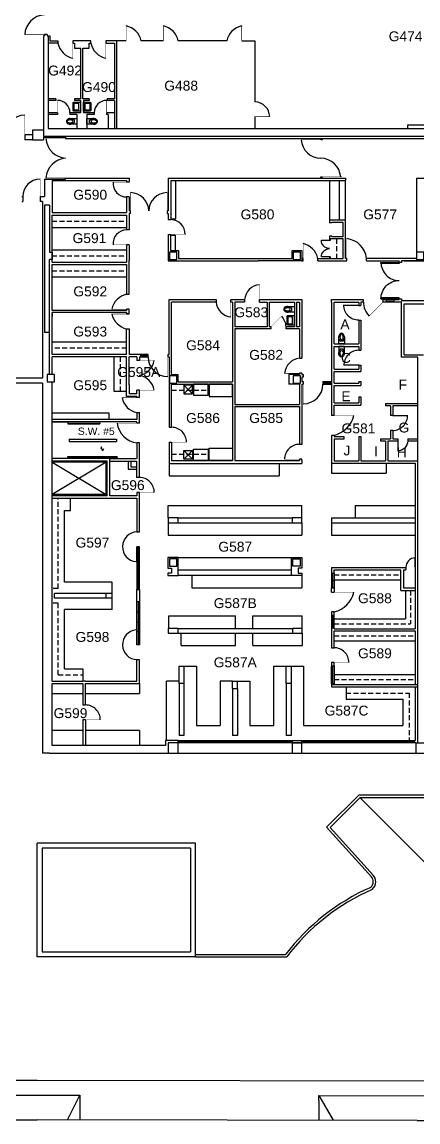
# Model space of a CAD drawing. Header units: inches. Extents: x -3386 to 4701, y -741 to 3764.
# Drawn here: x 214 to 1174, y -741 to 1929 of the extents above; entities that cross this region are included whole.
import ezdxf
from ezdxf.enums import TextEntityAlignment as Align

# ---------------------------------------------------------------- set-up
doc = ezdxf.new("R2010")
doc.units = ezdxf.units.IN
doc.header["$LTSCALE"] = 96
doc.header["$MEASUREMENT"] = 0
doc.linetypes.add('HIDDEN2', pattern=[0.1875, 0.125, -0.0625])
doc.layers.get('0').update_dxf_attribs({"linetype": 'CONTINUOUS'})
for name, color, linetype in [('A-ANNO-ROOM', 4, 'CONTINUOUS'), ('A-COLS', 5, 'CONTINUOUS'), ('A-DOOR', 2, 'CONTINUOUS'), ('A-FLOR-CASE', 3, 'CONTINUOUS'), ('A-FLOR-CASE-UPPR', 3, 'HIDDEN2'), ('A-FLOR-PFIX', 2, 'CONTINUOUS'), ('A-FLOR-STRS', 2, 'CONTINUOUS'), ('A-GLAZ', 2, 'CONTINUOUS'), ('A-GLAZ-SILL', 1, 'CONTINUOUS'), ('A-SHAFT', 1, 'CONTINUOUS'), ('A-SITE', 8, 'CONTINUOUS'), ('A-WALL-FULL', 6, 'CONTINUOUS')]:
    doc.layers.add(name, color=color, linetype=linetype)
doc.styles.add('ARIAL', font='arial.ttf')

# ---------------------------------------------------------------- blocks, each defined once
blk = doc.blocks.new('90D1')
for p, q in [((-0.5, 0), (-0.5, 0.5)), ((0.5, 0), (0.5, 0.5))]:
    blk.add_line(p, q)
for centre, start, end in [((-0.5, 0), 0, 91.70698), ((0.5, 0), 88.29302, 180)]:
    blk.add_arc(centre, 0.5, start, end)
blk = doc.blocks.new('90S1')
blk.add_line((-0.5, 0), (-0.5, 1))
blk.add_arc((-0.5, 0), 1, 0, 91.70698)
blk = doc.blocks.new('W-LAV2')
for p, q in [((17, 11), (1, 11)), ((1, 11), (1, -11)), ((5.5, 7.5), (5.5, -7.5)), ((15.5, 8.5), (6.5, 8.5)), ((16.5, -7.5), (16.5, 7.5)), ((19, -9), (19, 9)), ((1, -11), (17, -11)), ((6.5, -8.5), (15.5, -8.5))]:
    blk.add_line(p, q)
for centre, radius, start, end in [((6.5, 7.5), 1, 90, 180), ((15.5, 7.5), 1, 0, 90), ((17, 9), 2, 0, 90), ((6.5, -7.5), 1, 180, 270), ((15.5, -7.5), 1, 270, 0), ((17, -9), 2, 270, 0)]:
    blk.add_arc(centre, radius, start, end)
blk = doc.blocks.new('P2477016')
for p, q in [((-3.603083, -23.831759), (-3.603083, -23.831759)), ((-2.504894, -21.068753), (-2.504894, -21.068753))]:
    blk.add_line(p, q)
for points in [[(-6.93083, -16.399601, -0.022673), (-7, -14.875), (-7, 0), (-3.020761, 0), (0, 0), (3.020761, 0), (7, 0), (7, -14.875)], [(-6.937926, -16.211212, -0.074934), (-6.387938, -12.562014, -0.085426), (-4.920528, -9.670474, -0.066386), (-3.550098, -8.264603), (-3.550098, -6.711212), (3.449902, -6.711212), (3.449902, -8.264603, -0.066386), (4.820333, -9.670474, -0.085426), (6.287743, -12.562014, -0.111314), (6.709134, -17.991061)], [(3.991504, -23.722377, -0.562484), (3.158962, -23.529526), (2.424162, -21.300368, -0.238976), (2.492058, -20.853364, 0.08035), (3.421006, -18.976205, 0.074934), (3.837731, -16.211212, 0.074934), (3.421006, -13.446218, 0.085426), (2.414145, -11.462194, 0.066386), (1.597345, -10.624271, 0.330534), (-1.69754, -10.624271, 0.066386), (-2.51434, -11.462194, 0.085426), (-3.521201, -13.446218, 0.074934), (-3.937926, -16.211212, 0.074934), (-3.521201, -18.976205, 0.08035), (-2.592253, -20.853364, -0.238976), (-2.524357, -21.300368), (-3.250575, -23.503493, -0.549653), (-4.069149, -23.710095)], [(-4.023967, -23.748064, 0.06085), (-2.498761, -25.015482, 0.143932), (0, -25.75)], [(-2.976493, -22.67201, 0.063273), (-1.687041, -23.754089, 0.143932), (0, -24.25)], [(0, -25.75, 0.143932), (2.498761, -25.015482, 0.107177), (4.949747, -22.564786, 0.077997), (6.431696, -19.212481, 0.065232), (7, -14.875)], [(0, -24.25, 0.143932), (1.687041, -23.754089, 0.059203), (2.902316, -22.750942)]]:
    blk.add_lwpolyline(points, format="xyb")
for centre, radius, start, end in [((5.443363, -16.211212), 12.38129, 180, 197.141641), ((2.746106, -17.043143), 9.558648, 197.141641, 216.672481), ((1.035634, -18.316811), 7.426057, 216.672481, 226.574161)]:
    blk.add_arc(centre, radius, start, end)
blk = doc.blocks.new('DOOR-E')
at = {"const_width": 0.001}
blk.add_lwpolyline([(1, 0), (0.293, 0.707)], dxfattribs=at)
blk.add_arc((1, 0), 1, 135, 180)

msp = doc.modelspace()

# ---------------------------------------------------------------- linework, layer by layer
at = {"layer": 'A-COLS'}
for p, q in [((263.5, 1493.5), (257.5, 1493.5)), ((268.5, 1485), (268.5, 1175.5)), ((280.5, 1485), (268.5, 1485)), ((280.5, 1485), (280.5, 1370.5)), ((280.5, 1074), (280.5, 1352.5)), ((280.5, 1175.5), (268.5, 1175.5))]:
    msp.add_line(p, q, dxfattribs=at)
for points in [[(280.5, 1370.5), (286.5, 1370.5), (286.5, 1352.5), (280.5, 1352.5)], [(571.5, 1352.5), (589.5, 1352.5), (589.5, 1370.5), (571.5, 1370.5), (571.5, 1352.5)], [(871.5, 1352.5), (889.5, 1352.5), (889.5, 1370.5), (871.5, 1370.5), (871.5, 1352.5)], [(274.5, 1056), (292.5, 1056), (292.5, 1074), (274.5, 1074), (274.5, 1056)], [(571.5, 1052.5), (589.5, 1052.5), (589.5, 1070.5), (571.5, 1070.5), (571.5, 1052.5)], [(871.5, 1052.5), (889.5, 1052.5), (889.5, 1070.5), (871.5, 1070.5), (871.5, 1052.5)], [(571.5, 608.5), (589.5, 608.5), (589.5, 626.5), (571.5, 626.5), (571.5, 608.5)], [(888.5, 608.5), (870.5, 608.5), (870.5, 626.5), (888.5, 626.5), (888.5, 608.5)]]:
    msp.add_lwpolyline(points, dxfattribs=at)
msp.add_lwpolyline([(1170.5, 1352.5), (1188.5, 1352.5), (1188.5, 1370.5), (1170.5, 1370.5)], close=True, dxfattribs=at)
at = {"layer": 'A-DOOR', "const_width": 1}
for points in [[(220.5, 1898.5), (268.5, 1898.5)], [(466.5, 1883.5), (466.5, 1919.5)], [(556.5, 1883.5), (556.5, 1919.5)], [(746.5, 1883.5), (746.5, 1919.5)], [(337, 1877.5), (337, 1841.5)], [(417, 1877.5), (417, 1841.5)], [(300, 1709), (300, 1739)], [(419, 1709), (419, 1739)], [(220.5, 1655), (220.5, 1703)], [(778.5, 1699.5), (814.5, 1699.5)], [(271.5, 1646.5), (319.5, 1646.5)], [(890.5, 1643.5), (938.5, 1643.5)], [(271.5, 1550.5), (319.5, 1550.5)], [(941.5, 1553.5), (989.5, 1553.5)], [(257.5, 1505.5), (257.5, 1547.5)], [(434.5, 1540.5), (467.5, 1540.5)], [(476.5, 1515), (476.5, 1470.5)], [(565.5, 1515), (565.5, 1470.5)], [(434.5, 1388.5), (467.5, 1388.5)], [(573.5, 1413.5), (609.5, 1413.5)], [(895.5, 1355.5), (895.5, 1391.5)], [(1001.5, 1355.5), (1001.5, 1403.5)], [(789.4, 1255.5), (789.4, 1291.5)], [(431.5, 1232.5), (467.5, 1232.5)], [(720.4, 1249.5), (720.4, 1213.5)], [(1089.6, 1249.5), (1055.7, 1215.6)], [(431.5, 1220.5), (467.5, 1220.5)], [(431.5, 1220.5), (467.5, 1220.5)], [(498.5, 1107.5), (534.5, 1107.5)], [(567.5, 1116.5), (567.5, 1068.5)], [(850.5, 1076.5), (886.5, 1076.5)], [(895.5, 1050.5), (895.5, 1002.5)], [(456.5, 1017.5), (492.5, 1017.5)], [(498.5, 1035.5), (534.5, 1035.5)], [(970.5, 973.9), (1018.5, 973.9)], [(444.5, 955.5), (492.5, 955.5)], [(576.5, 909.5), (612.5, 909.5)], [(886.5, 868.1), (850.5, 868.1)], [(498.5, 787.5), (534.5, 787.5)], [(490.5, 655.5), (490.5, 619.5)], [(1166, 628.5), (1166, 605.9)], [(970.5, 545.5), (1018.5, 545.5)], [(490.5, 417.5), (490.5, 453.5)], [(970.5, 374.5), (1006.5, 374.5)], [(367.5, 235.5), (403.5, 235.5)]]:
    msp.add_lwpolyline(points, dxfattribs=at)
at = {"layer": 'A-DOOR'}
for points in [[(1084.2, 1345.9, 0.414214), (1128.4, 1301.7, 0.414214)], [(1084.2, 1257.5, -0.414214), (1128.4, 1301.7, -0.414214)]]:
    msp.add_lwpolyline(points, format="xyb", dxfattribs=at)
for points in [[(1128.4, 1345.5), (1128.4, 1343.4), (1084.2, 1343.4), (1084.2, 1345.5)], [(1128.4, 1257.5), (1128.4, 1259.6), (1084.2, 1259.6), (1084.2, 1257.5)]]:
    msp.add_lwpolyline(points, close=True, dxfattribs=at)
for centre, radius, start, end in [((270, 1897), 49.5, 91.7357, 178.2643), ((458, 1875), 45.3, 10.8139, 79.1861), ((548, 1875), 45.3, 10.8139, 79.1861), ((755, 1875), 45.3, 100.8139, 169.1861), ((345.5, 1886), 45.3, 190.8139, 259.1861), ((425.5, 1886), 45.3, 190.8139, 259.1861), ((300, 1709), 30, 0, 90), ((419, 1709), 30, 90, 180), ((776.9, 1697.9), 37.6, 2.395, 87.605), ((220.5, 1655), 48, 90, 180), ((323.4, 1650.4), 52, 184.2496, 265.7504), ((939.5, 1647.6), 49.2, 184.8374, 268.8578), ((323.4, 1546.6), 52, 94.2496, 175.7504), ((937.5, 1549.4), 49.2, 4.8374, 88.8578), ((257.5, 1505.5), 42, 90, 180), ((467.3, 1537.5), 33, 174.709, 270.3119), ((476.5, 1470.5), 44.5, 0, 90), ((565.5, 1470.5), 44.5, 90, 180), ((573.5, 1413.5), 36, 0, 88.4089), ((467.3, 1391.5), 33, 89.6881, 185.291), ((883.7, 1343.7), 49.2, 13.8669, 76.1331), ((995.1, 1349.1), 54.8, 6.7442, 83.2558), ((792.9, 1252), 39.7, 95.0636, 174.9364), ((478.5, 1221.5), 48.3, 103.1726, 166.8274), ((723.9, 1253), 39.7, 185.0636, 264.9364), ((1089.6, 1249.5), 48, 180, 225), ((478.5, 1231.5), 48.3, 193.1726, 256.8274), ((490.9, 1115.1), 44.2, 279.8784, 350.1216), ((567.5, 1116.5), 48, 180, 270), ((892, 1072.1), 41.7, 97.5841, 173.9855), ((490.9, 1027.9), 44.2, 9.8784, 80.1216), ((895.5, 1050.5), 48, 270, 0), ((500.6, 1025.6), 44.9, 190.445, 259.555), ((953.9, 990.5), 66.7, 284.397, 345.603), ((500.2, 963.3), 56.3, 187.9142, 262.0858), ((576.7, 909.7), 35.8, 359.7335, 90.2665), ((886.3, 868.3), 35.8, 89.7335, 180.2665), ((498.8, 787.8), 35.7, 359.5185, 90.4815), ((493.5, 655.4), 36.1, 91.5805, 265.2372), ((1167.5, 605.5), 23, 90, 180), ((956.9, 559.1), 63.1, 282.4796, 347.5204), ((493.5, 417.6), 36.1, 94.7628, 268.4195), ((970.7, 374.7), 35.8, 359.7335, 90.2665), ((368.1, 236.1), 35.4, 359.0838, 90.9162)]:
    msp.add_arc(centre, radius, start, end, dxfattribs=at)
at = {"layer": 'A-FLOR-CASE'}
for p, q in [((586.5, 1451.5), (586.5, 1544.5)), ((959.5, 1544.5), (959.5, 1448.1)), ((983.5, 1448.1), (983.5, 1544.5)), ((998.5, 1448.1), (998.5, 1544.5)), ((574.5, 1451.5), (586.5, 1451.5)), ((286.5, 1430.5), (467.5, 1430.5)), ((573.5, 1411.5), (585.5, 1411.5)), ((585.5, 1411.5), (585.5, 1374.5)), ((959.5, 1402.9), (959.5, 1398.9)), ((961, 1398.9), (959.5, 1398.9)), ((961, 1402.9), (961, 1398.9)), ((286.5, 1376.5), (467.5, 1376.5)), ((959.5, 1359.5), (959.5, 1355.5)), ((961, 1359.5), (959.5, 1359.5)), ((961, 1359.5), (961, 1355.5)), ((286.5, 1310.5), (467.5, 1310.5)), ((467.5, 1152.5), (286.5, 1152.5)), ((437.5, 1032.5), (437.5, 1116.5)), ((627.4, 1026.5), (606.4, 1047.5)), ((606.4, 1026.5), (627.4, 1047.5)), ((467.5, 1032.5), (437.5, 1032.5)), ((425.5, 979.5), (286.5, 979.5)), ((425.5, 964.5), (425.5, 979.5)), ((606.4, 889.1), (627.4, 868.1)), ((627.4, 889.1), (606.4, 868.1)), ((570.5, 857.9), (570.5, 827.9)), ((837.5, 857.9), (837.5, 827.9)), ((964.5, 858.5), (964.5, 834.5)), ((1096.5, 858.5), (1096.5, 834.5)), ((570.5, 827.9), (837.5, 827.9)), ((964.5, 834.5), (1096.5, 834.5)), ((331.5, 743.5), (331.5, 773.5)), ((568.5, 755.5), (892.5, 755.5)), ((568.5, 725.5), (568.5, 755.5)), ((892.5, 725.5), (892.5, 755.5)), ((1021.5, 755.5), (1167.5, 755.5)), ((1021.5, 755.5), (1021.5, 725.5)), ((316.5, 743.5), (331.5, 743.5)), ((316.5, 569.5), (316.5, 743.5)), ((592.5, 725.5), (868.5, 725.5)), ((964.5, 725.5), (1167.5, 725.5)), ((964.5, 725.5), (964.5, 683.5)), ((568.5, 713.5), (568.5, 683.5)), ((592.5, 713.5), (868.5, 713.5)), ((892.5, 713.5), (892.5, 683.5)), ((964.5, 713.5), (1167.5, 713.5)), ((568.5, 683.5), (892.5, 683.5)), ((964.5, 683.5), (1167.5, 683.5)), ((592.5, 629.5), (867.5, 629.5)), ((592.5, 599.5), (867.5, 599.5)), ((432.5, 569.5), (316.5, 569.5)), ((432.5, 542.5), (432.5, 569.5)), ((867.5, 585.5), (592.5, 585.5)), ((625.5, 585.5), (625.5, 555.5)), ((892.5, 585.5), (892.5, 555.5)), ((970.5, 575.5), (1132.5, 575.5)), ((625.5, 555.5), (892.5, 555.5)), ((1143.5, 549.5), (1143.5, 480.6)), ((432.5, 503.5), (432.5, 530.5)), ((316.5, 359.5), (316.5, 503.5)), ((432.5, 503.5), (316.5, 503.5)), ((569.5, 487.5), (731.5, 487.5)), ((569.5, 457.5), (569.5, 487.5)), ((731.5, 457.5), (731.5, 487.5)), ((773.5, 457.5), (773.5, 487.5)), ((773.5, 487.5), (893.5, 487.5)), ((893.5, 457.5), (893.5, 487.5)), ((970.5, 480.6), (1143.5, 480.6)), ((593.5, 457.5), (869.5, 457.5)), ((593.5, 445.5), (869.5, 445.5)), ((599.5, 415.5), (599.5, 445.5)), ((731.5, 415.5), (731.5, 445.5)), ((773.5, 415.5), (773.5, 445.5)), ((893.5, 445.5), (893.5, 415.5)), ((970.5, 427.4), (1167.5, 427.4)), ((599.5, 415.5), (731.5, 415.5)), ((773.5, 415.5), (893.5, 415.5)), ((316.5, 359.5), (361.5, 359.5)), ((361.5, 359.5), (361.5, 329.5)), ((606.5, 365.5), (636.5, 365.5)), ((636.5, 365.5), (636.5, 221.5)), ((824.5, 221.5), (824.5, 365.5)), ((824.5, 365.5), (854.5, 365.5)), ((866.5, 365.5), (896.5, 365.5)), ((896.5, 365.5), (896.5, 221.5)), ((498.5, 323.5), (498.5, 299.5)), ((564.5, 185.3), (564.5, 329.5)), ((594.5, 329.5), (564.5, 329.5)), ((594.5, 323.5), (594.5, 197.5)), ((606.5, 323.5), (606.5, 197.5)), ((694.5, 329.5), (694.5, 221.5)), ((724.5, 329.5), (694.5, 329.5)), ((736.5, 329.5), (766.5, 329.5)), ((766.5, 329.5), (766.5, 221.5)), ((854.5, 323.5), (854.5, 197.5)), ((866.5, 323.5), (866.5, 197.5)), ((970.5, 345.5), (1167.5, 345.5)), ((286.5, 299.5), (361.5, 299.5)), ((367.5, 299.5), (498.5, 299.5)), ((724.5, 311.5), (724.5, 197.5)), ((736.5, 311.5), (736.5, 197.5)), ((999.5, 315.5), (999.5, 285.5)), ((999.5, 285.5), (1137.5, 285.5)), ((1137.5, 285.5), (1137.5, 221.5)), ((636.5, 221.5), (694.5, 221.5)), ((766.5, 221.5), (824.5, 221.5)), ((896.5, 221.5), (1137.5, 221.5)), ((361.5, 209.5), (286.5, 209.5)), ((498.5, 209.5), (367.5, 209.5)), ((498.5, 209.5), (498.5, 173.3)), ((606.5, 197.5), (594.5, 197.5)), ((736.5, 197.5), (724.5, 197.5)), ((866.5, 197.5), (854.5, 197.5))]:
    msp.add_line(p, q, dxfattribs=at)
for points in [[(606.4, 1047.5), (606.4, 1026.5), (627.4, 1026.5), (627.4, 1047.5)], [(629.4, 1050.5), (629.4, 1023.5), (665.4, 1023.5), (665.4, 1050.5)], [(667.4, 1050.5), (667.4, 1020.5), (724.4, 1020.5), (724.4, 1050.5)], [(606.4, 868.1), (606.4, 889.1), (627.4, 889.1), (627.4, 868.1)], [(629.4, 865.1), (629.4, 892.1), (665.4, 892.1), (665.4, 865.1)], [(667.4, 865.1), (667.4, 895.1), (724.4, 895.1), (724.4, 865.1)]]:
    msp.add_lwpolyline(points, close=True, dxfattribs=at)
at = {"layer": 'A-FLOR-CASE-UPPR'}
for p, q in [((286.5, 1445.5), (467.5, 1445.5)), ((976.5, 1402.9), (976.5, 1355.5)), ((286.5, 1361.5), (467.5, 1361.5)), ((286.5, 1325.5), (467.5, 1325.5)), ((467.5, 1137.5), (286.5, 1137.5)), ((452.5, 1032.5), (452.5, 1116.5)), ((576.5, 1035.5), (665.4, 1035.5)), ((576.5, 880.1), (665.4, 880.1)), ((301.5, 554.5), (301.5, 773.5)), ((970.5, 587.5), (1132.5, 587.5)), ((301.5, 554.5), (286.5, 554.5)), ((1155.5, 549.5), (1155.5, 468.6)), ((301.5, 518.5), (286.5, 518.5)), ((301.5, 344.5), (301.5, 518.5)), ((970.5, 468.6), (1155.5, 468.6)), ((970.5, 439.4), (1167.5, 439.4)), ((301.5, 344.5), (361.5, 344.5)), ((970.5, 333.5), (1167.5, 333.5)), ((999.5, 300.5), (1152.5, 300.5)), ((1152.5, 300.5), (1152.5, 185.3))]:
    msp.add_line(p, q, dxfattribs=at)
at = {"layer": 'A-FLOR-STRS'}
msp.add_lwpolyline([(411.5, 893.5), (409.1, 888.7), (406.7, 898.3), (404.3, 893.5)], dxfattribs=at)
at = {"layer": 'A-GLAZ'}
for p, q in [((946.5, 1053.5), (964.5, 1053.5)), ((495.5, 551.5), (495.5, 655.5)), ((492.5, 623.5), (498.5, 623.5)), ((492.5, 599.5), (498.5, 599.5)), ((967.5, 555.5), (967.5, 591.5)), ((492.5, 575.5), (498.5, 575.5)), ((964.5, 573.5), (970.5, 573.5)), ((495.5, 521.5), (495.5, 417.5)), ((492.5, 497.5), (498.5, 497.5)), ((967.5, 458.5), (967.5, 489.5)), ((492.5, 473.5), (498.5, 473.5)), ((492.5, 449.5), (498.5, 449.5)), ((967.5, 323.5), (967.5, 366.5)), ((592.5, 182.3), (868.5, 182.3)), ((661.5, 179.3), (661.5, 185.3)), ((730.5, 179.3), (730.5, 185.3)), ((799.5, 179.3), (799.5, 185.3)), ((892.5, 182.3), (1164.5, 182.3)), ((958.5, 179.3), (958.5, 185.3)), ((1024.5, 179.3), (1024.5, 185.3)), ((1090.5, 179.3), (1090.5, 185.3))]:
    msp.add_line(p, q, dxfattribs=at)
at = {"layer": 'A-GLAZ-SILL'}
for p, q in [((213.5, 1505.5), (215.5, 1505.5)), ((215.5, 1505.5), (215.5, 1493.5)), ((213.5, 1493.5), (215.5, 1493.5)), ((946.5, 1056.5), (964.5, 1056.5)), ((946.5, 1050.5), (964.5, 1050.5)), ((492.5, 655.5), (492.5, 551.5)), ((498.5, 551.5), (498.5, 655.5)), ((964.5, 591.5), (964.5, 555.5)), ((970.5, 591.5), (970.5, 555.5)), ((292.5, 530.5), (292.5, 542.5)), ((417.5, 542.5), (292.5, 542.5)), ((417.5, 530.5), (292.5, 530.5)), ((492.5, 417.5), (492.5, 521.5)), ((498.5, 521.5), (498.5, 417.5)), ((964.5, 489.5), (964.5, 458.5)), ((970.5, 458.5), (970.5, 489.5)), ((964.5, 323.5), (964.5, 366.5)), ((970.5, 366.5), (970.5, 321.5)), ((592.5, 185.3), (868.5, 185.3)), ((868.5, 179.3), (592.5, 179.3)), ((892.5, 185.3), (1167.5, 185.3)), ((1168.5, 179.3), (892.5, 179.3))]:
    msp.add_line(p, q, dxfattribs=at)
at = {"layer": 'A-SHAFT'}
for p, q in [((417.5, 860.5), (286.5, 782.5)), ((286.5, 860.5), (417.5, 782.5))]:
    msp.add_line(p, q, dxfattribs=at)
at = {"layer": 'A-SITE'}
for p, q in [((1030.4, 52.5), (952.4, -25.3)), ((1032.9, 46.5), (960.7, -25.5)), ((1440, 52.6), (1030.4, 52.5)), ((1248.8, -169.4), (1032.8, 46.7)), ((1493.7, 46.6), (1032.9, 46.5)), ((952.4, -25.3), (1060.9, -145.4)), ((960.7, -25.5), (1065.4, -141.4)), ((634.5, -63.8), (250.5, -63.9)), ((250.6, -339.9), (250.5, -63.9)), ((622.5, -75.8), (262.5, -75.9)), ((262.5, -75.9), (262.6, -327.9)), ((622.5, -75.8), (622.6, -327.8)), ((634.6, -339.8), (634.5, -63.8)), ((634.6, -339.8), (250.6, -339.9)), ((262.6, -327.9), (622.6, -327.8)), ((634.6, -333.8), (852.6, -334.1)), ((634.6, -339.8), (855.6, -340.1)), ((-817.5, -634.8), (250.4, -639.2)), ((250.4, -639.2), (3628.2, -644.6)), ((24.2, -675), (354.2, -675.7)), ((324.2, -735.3), (354.2, -675.7)), ((354.2, -675.7), (354.2, -735.3)), ((933.5, -688.3), (933.4, -736.3)), ((933.5, -676.3), (1383.5, -677)), ((933.5, -676.3), (968.2, -736.4)), ((933.5, -688.3), (933.5, -676.3)), ((-3386.3, -735.2), (250.2, -735.2)), ((1171.7, -736.7), (250.2, -735.2)), ((1171.7, -736.7), (3628.2, -740.6))]:
    msp.add_line(p, q, dxfattribs=at)
for centre, radius, start, end in [((1047.6, -157.4), 18, 310.6914, 0.0009), ((1047.6, -157.4), 18, 0.0009, 42.0911), ((1047.6, -157.4), 24, 308.4294, 0.0009), ((1047.6, -157.4), 24, 0.0009, 42.0911), ((1275.6, -658), 532.8, 113.9485, 142.5517), ((1275.6, -658), 526.8, 113.8597, 142.8776)]:
    msp.add_arc(centre, radius, start, end, dxfattribs=at)
at = {"layer": 'A-WALL-FULL'}
for p, q in [((274.5, 1898.5), (268.5, 1898.5)), ((268.5, 1898.5), (268.5, 1895.5)), ((274.5, 1898.5), (274.5, 1895.5)), ((268.5, 1895.5), (265.5, 1895.5)), ((265.5, 1895.5), (265.5, 1651.5)), ((274.5, 1895.5), (277.5, 1895.5)), ((277.5, 1895.5), (277.5, 1671.1)), ((277.5, 1895.5), (281.5, 1895.5)), ((301, 1877.5), (277.5, 1877.5)), ((281.5, 1895.5), (281.5, 1883.5)), ((281.5, 1883.5), (301, 1883.5)), ((301, 1883.5), (301, 1877.5)), ((337, 1883.5), (337, 1877.5)), ((381, 1883.5), (337, 1883.5)), ((337, 1877.5), (341, 1877.5)), ((341, 1877.5), (341, 1865.5)), ((377, 1865.5), (377, 1877.5)), ((377, 1877.5), (381, 1877.5)), ((381, 1877.5), (381, 1883.5)), ((417, 1883.5), (417, 1877.5)), ((466.5, 1883.5), (417, 1883.5)), ((417, 1877.5), (437.9, 1877.5)), ((437.9, 1877.5), (437.9, 1742.5)), ((443.1, 1883.5), (443.1, 1671.1)), ((556.5, 1883.5), (502.5, 1883.5)), ((710.5, 1883.5), (592.5, 1883.5)), ((746.5, 1883.5), (778.5, 1883.5)), ((778.5, 1883.5), (778.5, 1735.5)), ((341, 1865.5), (356.4, 1865.5)), ((356.4, 1742.5), (356.4, 1865.5)), ((361.6, 1742.5), (361.6, 1865.5)), ((361.6, 1865.5), (377, 1865.5)), ((295.5, 1742.5), (277.5, 1742.5)), ((295.5, 1738.5), (277.5, 1738.5)), ((295.5, 1742.5), (295.5, 1738.5)), ((356.4, 1742.5), (341, 1742.5)), ((341, 1742.5), (341, 1738.5)), ((355.4, 1738.5), (341, 1738.5)), ((355.4, 1738.5), (355.4, 1709)), ((377, 1742.5), (361.6, 1742.5)), ((377, 1738.5), (362.6, 1738.5)), ((362.6, 1738.5), (362.6, 1709)), ((377, 1742.5), (377, 1738.5)), ((437.9, 1742.5), (419.9, 1742.5)), ((419.9, 1742.5), (419.9, 1738.5)), ((437.9, 1738.5), (419.9, 1738.5)), ((437.9, 1738.5), (437.9, 1671.1)), ((300, 1709), (277.5, 1709)), ((300, 1709), (300, 1705)), ((330, 1709), (330, 1705)), ((355.4, 1709), (330, 1709)), ((389, 1709), (362.6, 1709)), ((389, 1709), (389, 1705)), ((437.9, 1709), (419, 1709)), ((419, 1709), (419, 1705)), ((300, 1705), (277.5, 1705)), ((347, 1705), (330, 1705)), ((347, 1705), (347, 1671.1)), ((371, 1705), (371, 1671.1)), ((389, 1705), (371, 1705)), ((423, 1705), (419, 1705)), ((423, 1705), (423, 1671.1)), ((778.5, 1699.5), (778.5, 1671.1)), ((265.5, 1667), (239.5, 1667)), ((239.5, 1667), (239.5, 1643)), ((277.5, 1671.1), (1406.2, 1671.1)), ((1411.5, 1678.5), (1148.5, 1678.5)), ((1148.5, 1678.5), (1148.5, 1671.1)), ((220.5, 1655), (220.5, 1643)), ((239.5, 1655), (220.5, 1655)), ((239.5, 1643), (220.5, 1643)), ((239.5, 1643), (265.5, 1643)), ((1406.2, 1651.5), (265.5, 1651.5)), ((265.5, 1649.5), (319.5, 1649.5)), ((265.5, 1649.5), (265.5, 1643)), ((319.5, 1649.5), (319.5, 1646.5)), ((319.5, 1646.5), (1411.5, 1646.5)), ((938.5, 1643.5), (938.5, 1646.5)), ((941.5, 1643.5), (938.5, 1643.5)), ((941.5, 1646.5), (941.5, 1643.5)), ((319.5, 1547.5), (319.5, 1550.5)), ((319.5, 1550.5), (473.5, 1550.5)), ((473.5, 1550.5), (473.5, 1540.5)), ((568.5, 1550.5), (568.5, 1470.5)), ((568.5, 1550.5), (574.5, 1550.5)), ((574.5, 1550.5), (998.5, 1550.5)), ((938.5, 1550.5), (938.5, 1553.5)), ((938.5, 1553.5), (941.5, 1553.5)), ((941.5, 1553.5), (941.5, 1550.5)), ((998.5, 1550.5), (998.5, 1544.5)), ((1170.5, 1550.5), (1170.5, 1370.5)), ((1170.5, 1550.5), (1288, 1550.5)), ((268.5, 1547.5), (319.5, 1547.5)), ((268.5, 1547.5), (268.5, 1505.5)), ((286.5, 1544.5), (286.5, 1466.5)), ((467.5, 1544.5), (467.5, 1540.5)), ((473.5, 1540.5), (467.5, 1540.5)), ((574.5, 1544.5), (574.5, 1449.5)), ((574.5, 1544.5), (998.5, 1544.5)), ((257.5, 1505.5), (268.5, 1505.5)), ((257.5, 1505.5), (257.5, 1493.5)), ((473.5, 1504.5), (467.5, 1504.5)), ((467.5, 1504.5), (467.5, 1466.5)), ((473.5, 1504.5), (473.5, 1470.5)), ((263.5, 1493.5), (263.5, 1370.5)), ((476.5, 1470.5), (473.5, 1470.5)), ((476.5, 1464.5), (476.5, 1470.5)), ((565.5, 1470.5), (565.5, 1464.5)), ((565.5, 1470.5), (568.5, 1470.5)), ((286.5, 1466.5), (467.5, 1466.5)), ((286.5, 1460.5), (467.5, 1460.5)), ((286.5, 1346.5), (286.5, 1460.5)), ((467.5, 1460.5), (467.5, 1424.5)), ((476.5, 1464.5), (473.5, 1464.5)), ((473.5, 1464.5), (473.5, 1424.5)), ((565.5, 1464.5), (568.5, 1464.5)), ((568.5, 1464.5), (568.5, 1449.5)), ((568.5, 1449.5), (574.5, 1449.5)), ((998.5, 1448.1), (959.5, 1448.1)), ((959.5, 1448.1), (959.5, 1441.4)), ((992.5, 1442.9), (964.8, 1442.9)), ((964.8, 1442.9), (964.8, 1441.4)), ((992.5, 1408.1), (992.5, 1442.9)), ((998.5, 1355.5), (998.5, 1448.1)), ((473.5, 1424.5), (467.5, 1424.5)), ((964.8, 1441.4), (959.5, 1441.4)), ((473.5, 1388.5), (467.5, 1388.5)), ((467.5, 1388.5), (467.5, 1346.5)), ((473.5, 1388.5), (473.5, 1350.5)), ((568.5, 1413.5), (573.5, 1413.5)), ((568.5, 1413.5), (568.5, 1349.5)), ((573.5, 1413.5), (573.5, 1374.5)), ((959.5, 1409.6), (959.5, 1402.9)), ((964.8, 1409.6), (959.5, 1409.6)), ((992.5, 1402.9), (959.5, 1402.9)), ((964.8, 1409.6), (964.8, 1408.1)), ((992.5, 1408.1), (964.8, 1408.1)), ((992.5, 1355.5), (992.5, 1402.9)), ((263.5, 1370.5), (263.5, 1064.5)), ((573.5, 1374.5), (593.5, 1374.5)), ((593.5, 1374.5), (593.5, 1355.5)), ((868.5, 1355.5), (868.5, 1374.5)), ((868.5, 1374.5), (892.5, 1374.5)), ((892.5, 1374.5), (892.5, 1349.5)), ((286.5, 1346.5), (467.5, 1346.5)), ((286.5, 1340.5), (467.5, 1340.5)), ((286.5, 1229.1), (286.5, 1340.5)), ((467.5, 1340.5), (467.5, 1268.5)), ((473.5, 1268.5), (473.5, 1350.5)), ((568.5, 1349.5), (593.5, 1349.5)), ((593.5, 1355.5), (786.5, 1355.5)), ((593.5, 1349.5), (786.5, 1349.5)), ((786.5, 1355.5), (868.5, 1355.5)), ((892.5, 1349.5), (786.5, 1349.5)), ((895.5, 1355.5), (892.5, 1355.5)), ((892.5, 1349.5), (895.5, 1349.5)), ((895.5, 1349.5), (895.5, 1355.5)), ((931.5, 1349.5), (931.5, 1355.5)), ((931.5, 1355.5), (992.5, 1355.5)), ((931.5, 1349.5), (998.5, 1349.5)), ((1001.5, 1355.5), (998.5, 1355.5)), ((998.5, 1349.5), (1001.5, 1349.5)), ((1001.5, 1349.5), (1001.5, 1355.5)), ((1049.5, 1349.5), (1049.5, 1355.5)), ((1170.5, 1355.5), (1049.5, 1355.5)), ((1049.5, 1349.5), (1128.4, 1349.5)), ((1128.4, 1345.5), (1128.4, 1349.5)), ((1134.4, 1345.5), (1128.4, 1345.5)), ((1489.5, 1349.5), (1134.4, 1349.5)), ((1134.4, 1349.5), (1134.4, 1345.5)), ((1140.4, 1349.5), (1258.5, 1349.5)), ((467.5, 1268.5), (473.5, 1268.5)), ((467.5, 1268.5), (473.5, 1268.5)), ((570.5, 1122.5), (570.5, 1255.5)), ((570.5, 1255.5), (684.4, 1255.5)), ((684.4, 1255.5), (684.4, 1249.5)), ((720.4, 1249.5), (720.4, 1255.5)), ((720.4, 1255.5), (723.4, 1255.5)), ((723.4, 1255.5), (753.4, 1255.5)), ((753.4, 1255.5), (753.4, 1249.5)), ((789.4, 1249.5), (789.4, 1255.5)), ((789.4, 1255.5), (792.4, 1255.5)), ((792.4, 1255.5), (892.5, 1255.5)), ((892.5, 1255.5), (892.5, 1113.5)), ((964.5, 1249.5), (964.5, 1255.5)), ((964.5, 1255.5), (1041.6, 1255.5)), ((1041.6, 1249.5), (1041.6, 1255.5)), ((1089.6, 1249.5), (1089.6, 1255.5)), ((1089.6, 1255.5), (1128.4, 1255.5)), ((1128.4, 1255.5), (1128.4, 1257.5)), ((1128.4, 1257.5), (1134.4, 1257.5)), ((1134.4, 1257.5), (1134.4, 1253.5)), ((467.5, 1229.1), (286.5, 1229.1)), ((473.5, 1232.5), (467.5, 1232.5)), ((467.5, 1232.5), (467.5, 1229.1)), ((473.5, 1220.5), (473.5, 1232.5)), ((576.5, 1122.5), (576.5, 1249.5)), ((684.4, 1249.5), (576.5, 1249.5)), ((724.4, 1249.5), (720.4, 1249.5)), ((724.4, 1249.5), (724.4, 1055.8)), ((753.4, 1249.5), (729.6, 1249.5)), ((729.6, 1249.5), (729.6, 1189.5)), ((789.4, 1249.5), (808.1, 1249.5)), ((808.1, 1249.5), (808.1, 1189.5)), ((813.3, 1249.5), (874.2, 1249.5)), ((813.3, 1249.5), (813.3, 1189.5)), ((874.2, 1249.5), (874.2, 1189.5)), ((879.2, 1249.5), (879.2, 1189.5)), ((879.2, 1249.5), (886.5, 1249.5)), ((886.5, 1249.5), (886.5, 1189.5)), ((964.5, 1249.5), (964.5, 1050.5)), ((970.5, 1249.5), (1030.4, 1249.5)), ((970.5, 1147.9), (970.5, 1249.5)), ((1030.4, 1249.5), (1030.4, 1241.5)), ((1030.4, 1241.5), (1035.7, 1241.5)), ((1035.7, 1249.5), (1035.7, 1241.5)), ((1041.6, 1249.5), (1035.7, 1249.5)), ((1134.4, 1249.5), (1089.6, 1249.5)), ((1134.4, 1253.5), (1438, 1253.5)), ((1134.4, 1115.5), (1134.4, 1249.5)), ((1140.4, 1245.5), (1438, 1245.5)), ((1140.4, 1121.5), (1140.4, 1245.5)), ((467.5, 1223.9), (286.5, 1223.9)), ((286.5, 1122.5), (286.5, 1223.9)), ((286.5, 1220.5), (286.5, 1223.5)), ((286.5, 1220.5), (286.5, 1214.5)), ((467.5, 1223.9), (467.5, 1220.5)), ((467.5, 1220.5), (473.5, 1220.5)), ((473.5, 1220.5), (467.5, 1220.5)), ((1030.4, 1205.5), (1035.7, 1205.5)), ((1030.4, 1205.5), (1030.4, 1147.9)), ((1035.7, 1205.5), (1035.7, 1132.4)), ((467.5, 1184.5), (473.5, 1184.5)), ((467.5, 1184.5), (473.5, 1184.5)), ((467.5, 1122.5), (467.5, 1184.5)), ((473.5, 1184.5), (473.5, 1122.5)), ((808.1, 1189.5), (729.6, 1189.5)), ((729.6, 1184.3), (729.6, 1000.8)), ((817.3, 1184.3), (729.6, 1184.3)), ((817.3, 1189.5), (813.3, 1189.5)), ((817.3, 1189.5), (817.3, 1184.3)), ((874.2, 1189.5), (853.3, 1189.5)), ((853.3, 1189.5), (853.3, 1184.3)), ((886.5, 1184.3), (853.3, 1184.3)), ((886.5, 1189.5), (879.2, 1189.5)), ((886.5, 1184.3), (886.5, 1113.5)), ((467.5, 1122.5), (286.5, 1122.5)), ((501.5, 1122.5), (473.5, 1122.5)), ((501.5, 1122.5), (498.5, 1122.5)), ((501.5, 1116.5), (501.5, 1122.5)), ((519.5, 1122.5), (501.5, 1122.5)), ((519.5, 1116.5), (519.5, 1122.5)), ((567.5, 1122.5), (567.5, 1116.5)), ((567.5, 1122.5), (570.5, 1122.5)), ((576.5, 1072.5), (576.5, 1122.5)), ((970.5, 1147.9), (1030.4, 1147.9)), ((970.5, 1086.9), (970.5, 1141.9)), ((970.5, 1141.9), (1030.4, 1141.9)), ((1030.4, 1141.9), (1030.4, 1132.4)), ((1030.4, 1132.4), (1035.7, 1132.4)), ((1140.4, 1121.5), (1187.5, 1121.5)), ((467.5, 1116.5), (286.5, 1116.5)), ((286.5, 1074), (286.5, 1116.5)), ((467.5, 1020.5), (467.5, 1116.5)), ((473.5, 1064.5), (473.5, 1116.5)), ((492.5, 1116.5), (473.5, 1116.5)), ((492.5, 1116.5), (492.5, 1107.5)), ((498.5, 1107.5), (492.5, 1107.5)), ((498.5, 1107.5), (492.5, 1107.5)), ((498.5, 1116.5), (501.5, 1116.5)), ((498.5, 1116.5), (498.5, 1107.5)), ((501.5, 1119.5), (519.5, 1119.5)), ((501.5, 1116.5), (519.5, 1116.5)), ((567.5, 1116.5), (570.5, 1116.5)), ((570.5, 1116.5), (570.5, 1049.5)), ((886.5, 1113.5), (892.5, 1113.5)), ((1030.4, 1096.4), (1030.4, 1086.9)), ((1030.4, 1096.4), (1035.7, 1096.4)), ((1035.7, 1096.4), (1035.7, 1080.9)), ((1173.5, 1115.5), (1134.4, 1115.5)), ((1173.5, 179.3), (1173.5, 1115.5)), ((592.5, 1072.5), (576.5, 1072.5)), ((592.5, 1055.8), (592.5, 1072.5)), ((886.5, 1073.5), (860.5, 1073.5)), ((860.5, 1073.5), (860.5, 1050.5)), ((892.5, 1076.5), (886.5, 1076.5)), ((886.5, 1076.5), (886.5, 1073.5)), ((892.5, 1076.5), (892.5, 1073.5)), ((892.5, 1073.5), (895.5, 1073.5)), ((895.5, 1073.5), (895.5, 1067.5)), ((970.5, 1086.9), (1030.4, 1086.9)), ((970.5, 1080.9), (1035.7, 1080.9)), ((970.5, 1052.9), (970.5, 1080.9)), ((263.5, 1064.5), (30.5, 1064.5)), ((263.5, 1052.5), (30.5, 1052.5)), ((263.5, 1052.5), (263.5, 860.5)), ((263.5, 1052.5), (263.5, 1052.5)), ((286.5, 958.5), (286.5, 1056)), ((473.5, 1048.5), (473.5, 1064.5)), ((473.5, 1048.5), (473.5, 1026.5)), ((570.5, 1049.5), (570.5, 945.5)), ((576.5, 1050.5), (724.4, 1050.5)), ((576.5, 945.5), (576.5, 1050.5)), ((592.5, 1055.8), (724.4, 1055.8)), ((724.4, 1050.5), (724.4, 865.1)), ((886.5, 1050.5), (860.5, 1050.5)), ((886.5, 1050.5), (886.5, 1000.8)), ((895.5, 1067.5), (892.5, 1067.5)), ((892.5, 1067.5), (892.5, 1056.5)), ((892.5, 1056.5), (895.5, 1056.5)), ((892.5, 1050.5), (895.5, 1050.5)), ((892.5, 1050.5), (892.5, 904.1)), ((895.5, 1056.5), (895.5, 1050.5)), ((943.5, 1056.5), (943.5, 1050.5)), ((943.5, 1056.5), (946.5, 1056.5)), ((943.5, 1050.5), (946.5, 1050.5)), ((946.5, 1056.5), (946.5, 1050.5)), ((964.5, 1050.5), (964.5, 973.9)), ((970.5, 1052.9), (1030.4, 1052.9)), ((970.5, 1004.9), (970.5, 1046.9)), ((970.5, 1046.9), (1035.7, 1046.9)), ((1030.4, 1056.9), (1030.4, 1052.9)), ((1030.4, 1056.9), (1035.7, 1056.9)), ((1035.7, 1056.9), (1035.7, 1046.9)), ((492.5, 1020.5), (467.5, 1020.5)), ((492.5, 1026.5), (473.5, 1026.5)), ((498.5, 1035.5), (492.5, 1035.5)), ((492.5, 1026.5), (492.5, 1035.5)), ((492.5, 1017.5), (492.5, 1020.5)), ((498.5, 1017.5), (492.5, 1017.5)), ((498.5, 1017.5), (498.5, 1035.5)), ((1030.4, 1019.5), (1030.4, 1004.9)), ((1030.4, 1019.5), (1035.7, 1019.5)), ((1035.7, 1019.5), (1035.7, 998.9)), ((729.6, 1000.8), (886.5, 1000.8)), ((729.6, 995.6), (886.5, 995.6)), ((729.6, 995.6), (729.6, 865.1)), ((886.5, 995.6), (886.5, 904.1)), ((970.5, 1004.9), (1030.4, 1004.9)), ((970.5, 973.9), (970.5, 998.9)), ((970.5, 998.9), (1035.7, 998.9)), ((1095.5, 1003.5), (1173.5, 1003.5)), ((1095.5, 1003.5), (1095.5, 997.5)), ((1107.5, 997.5), (1095.5, 997.5)), ((1107.5, 997.5), (1107.5, 973.9)), ((1112.8, 997.5), (1112.8, 973.9)), ((1173.5, 997.5), (1112.8, 997.5)), ((492.5, 964.5), (286.5, 964.5)), ((492.5, 981.5), (492.5, 964.5)), ((492.5, 981.5), (498.5, 981.5)), ((498.5, 955.5), (498.5, 981.5)), ((970.5, 973.9), (964.5, 973.9)), ((1112.8, 973.9), (1107.5, 973.9)), ((492.5, 958.5), (286.5, 958.5)), ((286.5, 958.5), (324.5, 958.5)), ((286.5, 869.5), (286.5, 958.5)), ((324.5, 958.5), (324.5, 955.5)), ((324.5, 955.5), (402.5, 955.5)), ((324.5, 955.5), (324.5, 953.5)), ((324.5, 953.5), (402.5, 953.5)), ((402.5, 955.5), (402.5, 958.5)), ((402.5, 955.5), (402.5, 953.5)), ((492.5, 955.5), (492.5, 958.5)), ((498.5, 955.5), (492.5, 955.5)), ((570.5, 945.5), (576.5, 945.5)), ((1107.5, 937.9), (1107.5, 917.6)), ((1112.8, 937.9), (1107.5, 937.9)), ((1112.8, 937.9), (1112.8, 917.6)), ((328.5, 917), (442.5, 917)), ((328.5, 917), (328.5, 911)), ((328.5, 911), (442.5, 911)), ((442.5, 917), (442.5, 911)), ((570.5, 909.5), (576.5, 909.5)), ((570.5, 909.5), (570.5, 865.1)), ((576.5, 909.5), (576.5, 865.1)), ((970.5, 925.9), (964.5, 925.9)), ((964.5, 925.9), (964.5, 922.9)), ((964.5, 922.9), (964.5, 858.5)), ((970.5, 925.9), (970.5, 922.9)), ((970.5, 922.9), (994.5, 922.9)), ((970.5, 916.9), (970.5, 864.5)), ((994.5, 916.9), (970.5, 916.9)), ((994.5, 922.9), (994.5, 916.9)), ((1030.4, 922.9), (1035.7, 922.9)), ((1030.4, 922.9), (1030.4, 864.5)), ((1035.7, 922.9), (1035.7, 864.5)), ((1083.5, 917.6), (1107.5, 917.6)), ((1083.5, 917.6), (1083.5, 912.4)), ((1083.5, 912.4), (1095.5, 912.4)), ((1095.5, 912.4), (1095.5, 864.5)), ((1100.8, 912.4), (1100.8, 864.5)), ((1100.8, 912.4), (1125.1, 912.4)), ((1112.8, 917.6), (1125.1, 917.6)), ((1125.1, 917.6), (1125.1, 912.4)), ((1149.1, 917.6), (1149.1, 912.4)), ((1149.1, 917.6), (1173.5, 917.6)), ((1149.1, 912.4), (1173.5, 912.4)), ((498.5, 907.5), (492.5, 907.5)), ((492.5, 907.5), (492.5, 869.5)), ((498.5, 823.5), (498.5, 907.5)), ((892.5, 904.1), (886.5, 904.1)), ((263.5, 860.5), (263.5, 154.3)), ((426.5, 869.5), (286.5, 869.5)), ((286.5, 773.5), (286.5, 869.5)), ((420.5, 863.5), (286.5, 863.5)), ((417.5, 860.5), (286.5, 860.5)), ((324.5, 874.5), (444.5, 874.5)), ((324.5, 872.5), (324.5, 874.5)), ((324.5, 869.5), (324.5, 872.5)), ((324.5, 872.5), (444.5, 872.5)), ((417.5, 782.5), (417.5, 860.5)), ((420.5, 779.5), (420.5, 863.5)), ((426.5, 869.5), (491.5, 869.5)), ((426.5, 863.5), (426.5, 869.5)), ((426.5, 779.5), (426.5, 863.5)), ((426.5, 863.5), (491.5, 863.5)), ((444.5, 872.5), (444.5, 874.5)), ((444.5, 872.5), (444.5, 869.5)), ((491.5, 863.5), (491.5, 823.5)), ((570.5, 865.1), (570.5, 857.9)), ((570.5, 857.9), (892.5, 857.9)), ((576.5, 865.1), (724.4, 865.1)), ((729.6, 865.1), (886.5, 865.1)), ((892.5, 868.1), (886.5, 868.1)), ((886.5, 868.1), (886.5, 865.1)), ((892.5, 865.1), (892.5, 868.1)), ((892.5, 865.1), (892.5, 857.9)), ((964.5, 858.5), (1167.5, 858.5)), ((970.5, 864.5), (1030.4, 864.5)), ((1035.7, 864.5), (1095.5, 864.5)), ((1100.8, 864.5), (1173.5, 864.5)), ((1167.5, 858.5), (1167.5, 456.6)), ((492.5, 823.5), (491.5, 823.5)), ((498.5, 823.5), (492.5, 823.5)), ((417.5, 782.5), (286.5, 782.5)), ((420.5, 779.5), (286.5, 779.5)), ((492.5, 779.5), (426.5, 779.5)), ((498.5, 787.5), (492.5, 787.5)), ((492.5, 787.5), (492.5, 779.5)), ((498.5, 691.5), (498.5, 787.5)), ((286.5, 329.5), (286.5, 773.5)), ((286.5, 773.5), (492.5, 773.5)), ((492.5, 773.5), (492.5, 691.5)), ((568.5, 725.5), (568.5, 713.5)), ((580.5, 725.5), (568.5, 725.5)), ((592.5, 725.5), (580.5, 725.5)), ((592.5, 713.5), (592.5, 725.5)), ((880.5, 725.5), (868.5, 725.5)), ((868.5, 725.5), (868.5, 713.5)), ((892.5, 725.5), (880.5, 725.5)), ((892.5, 713.5), (892.5, 725.5)), ((568.5, 713.5), (592.5, 713.5)), ((868.5, 713.5), (892.5, 713.5)), ((492.5, 691.5), (498.5, 691.5)), ((498.5, 655.5), (492.5, 655.5)), ((580.5, 629.5), (567.5, 629.5)), ((567.5, 629.5), (567.5, 603.5)), ((592.5, 629.5), (580.5, 629.5)), ((592.5, 585.5), (592.5, 629.5)), ((867.5, 629.5), (879.5, 629.5)), ((867.5, 585.5), (867.5, 629.5)), ((879.5, 629.5), (892.5, 629.5)), ((892.5, 629.5), (892.5, 603.5)), ((567.5, 603.5), (576.5, 603.5)), ((576.5, 591.5), (567.5, 591.5)), ((567.5, 591.5), (567.5, 585.5)), ((576.5, 603.5), (576.5, 591.5)), ((883.5, 603.5), (883.5, 591.5)), ((892.5, 603.5), (883.5, 603.5)), ((883.5, 591.5), (892.5, 591.5)), ((892.5, 591.5), (892.5, 585.5)), ((964.5, 605.5), (1144.5, 605.5)), ((964.5, 605.5), (964.5, 599.5)), ((964.5, 599.5), (964.5, 591.5)), ((964.5, 591.5), (970.5, 591.5)), ((970.5, 599.5), (1132.5, 599.5)), ((970.5, 591.5), (970.5, 599.5)), ((1132.5, 549.5), (1132.5, 599.5)), ((1138.5, 599.5), (1138.5, 555.5)), ((1138.5, 599.5), (1144.5, 599.5)), ((1144.5, 605.5), (1144.5, 599.5)), ((567.5, 585.5), (592.5, 585.5)), ((892.5, 585.5), (867.5, 585.5)), ((417.5, 530.5), (417.5, 542.5)), ((432.5, 542.5), (417.5, 542.5)), ((432.5, 530.5), (432.5, 542.5)), ((492.5, 551.5), (498.5, 551.5)), ((492.5, 521.5), (492.5, 551.5)), ((498.5, 551.5), (498.5, 521.5)), ((964.5, 545.5), (964.5, 555.5)), ((964.5, 555.5), (970.5, 555.5)), ((964.5, 545.5), (970.5, 545.5)), ((970.5, 555.5), (970.5, 545.5)), ((1132.5, 549.5), (1167.5, 549.5)), ((1138.5, 555.5), (1167.5, 555.5)), ((432.5, 530.5), (417.5, 530.5)), ((498.5, 521.5), (492.5, 521.5)), ((970.5, 497.5), (964.5, 497.5)), ((964.5, 497.5), (964.5, 489.5)), ((964.5, 489.5), (970.5, 489.5)), ((970.5, 489.5), (970.5, 497.5)), ((580.5, 457.5), (568.5, 457.5)), ((568.5, 457.5), (568.5, 445.5)), ((592.5, 457.5), (580.5, 457.5)), ((592.5, 445.5), (592.5, 457.5)), ((869.5, 457.5), (869.5, 445.5)), ((881.5, 457.5), (869.5, 457.5)), ((893.5, 457.5), (881.5, 457.5)), ((893.5, 445.5), (893.5, 457.5)), ((964.5, 458.5), (970.5, 458.5)), ((964.5, 458.5), (964.5, 410.5)), ((970.5, 456.6), (970.5, 458.5)), ((970.5, 456.6), (1167.5, 456.6)), ((568.5, 445.5), (592.5, 445.5)), ((869.5, 445.5), (893.5, 445.5)), ((970.5, 410.5), (970.5, 451.4)), ((970.5, 451.4), (1167.5, 451.4)), ((1167.5, 451.4), (1167.5, 321.5)), ((498.5, 417.5), (492.5, 417.5)), ((964.5, 410.5), (970.5, 410.5)), ((498.5, 381.5), (492.5, 381.5)), ((492.5, 329.5), (492.5, 381.5)), ((498.5, 323.5), (498.5, 381.5)), ((970.5, 374.5), (964.5, 374.5)), ((964.5, 374.5), (964.5, 366.5)), ((970.5, 366.5), (970.5, 374.5)), ((594.5, 323.5), (594.5, 365.5)), ((594.5, 365.5), (606.5, 365.5)), ((606.5, 365.5), (606.5, 323.5)), ((854.5, 365.5), (866.5, 365.5)), ((854.5, 323.5), (854.5, 365.5)), ((866.5, 365.5), (866.5, 323.5)), ((964.5, 366.5), (970.5, 366.5)), ((286.5, 329.5), (361.5, 329.5)), ((286.5, 173.3), (286.5, 323.5)), ((286.5, 323.5), (361.5, 323.5)), ((367.5, 329.5), (361.5, 329.5)), ((361.5, 323.5), (361.5, 271.5)), ((367.5, 329.5), (492.5, 329.5)), ((367.5, 271.5), (367.5, 323.5)), ((367.5, 323.5), (498.5, 323.5)), ((606.5, 323.5), (594.5, 323.5)), ((724.5, 329.5), (736.5, 329.5)), ((724.5, 311.5), (724.5, 329.5)), ((736.5, 311.5), (736.5, 329.5)), ((866.5, 323.5), (854.5, 323.5)), ((970.5, 323.5), (964.5, 323.5)), ((964.5, 323.5), (964.5, 315.5)), ((964.5, 321.5), (1173.5, 321.5)), ((724.5, 311.5), (736.5, 311.5)), ((964.5, 315.5), (1173.5, 315.5)), ((1167.5, 315.5), (1167.5, 185.3)), ((361.5, 271.5), (367.5, 271.5)), ((367.5, 235.5), (361.5, 235.5)), ((361.5, 235.5), (361.5, 173.3)), ((367.5, 235.5), (367.5, 173.3)), ((561.5, 173.3), (286.5, 173.3)), ((592.5, 185.3), (561.5, 185.3)), ((561.5, 185.3), (561.5, 173.3)), ((592.5, 179.3), (568.5, 179.3)), ((568.5, 179.3), (568.5, 154.3)), ((592.5, 179.3), (592.5, 185.3)), ((592.5, 154.3), (592.5, 179.3)), ((868.5, 185.3), (868.5, 179.3)), ((868.5, 185.3), (892.5, 185.3)), ((880.5, 179.3), (868.5, 179.3)), ((868.5, 179.3), (868.5, 154.3)), ((868.5, 179.3), (892.5, 179.3)), ((868.5, 179.3), (868.5, 154.3)), ((892.5, 179.3), (868.5, 179.3)), ((892.5, 185.3), (892.5, 179.3)), ((892.5, 179.3), (892.5, 185.3)), ((892.5, 154.3), (892.5, 179.3)), ((892.5, 154.3), (892.5, 179.3)), ((1164.5, 185.3), (1164.5, 179.3)), ((1168.5, 179.3), (1192.5, 179.3)), ((1168.5, 179.3), (1168.5, 154.3)), ((280.5, 154.3), (263.5, 154.3)), ((280.5, 154.3), (580.5, 154.3)), ((580.5, 154.3), (592.5, 154.3)), ((592.5, 154.3), (868.5, 154.3)), ((868.5, 154.3), (892.5, 154.3)), ((880.5, 154.3), (892.5, 154.3)), ((892.5, 154.3), (1168.5, 154.3)), ((1168.5, 154.3), (2309.5, 154.3))]:
    msp.add_line(p, q, dxfattribs=at)
for points in [[(286.5, 1544.5), (314.5, 1544.5), (467.5, 1544.5)], [(471.5, 863.5), (471.5, 843.5), (491.5, 843.5)], [(477.5, 863.5), (477.5, 849.5), (491.5, 849.5)]]:
    msp.add_lwpolyline(points, dxfattribs=at)
msp.add_lwpolyline([(1097.4, 1254.5), (1115.4, 1254.5), (1115.4, 1250), (1097.4, 1250)], close=True, dxfattribs=at)

# ---------------------------------------------------------------- block references
at = {"layer": 'A-DOOR'}
for p, xscale, yscale, zscale, rotation in [((1030.4, 1223.3), -36, 36, 36, 90), ((1030.4, 1114.4), 36, 36, 36, 90), ((1112.8, 955.9), 36, 36, 36, 270), ((1137.1, 912.4), -24, 24, 24, 180)]:
    msp.add_blockref('90S1', p, dxfattribs=dict(at, xscale=xscale, yscale=yscale, zscale=zscale, rotation=rotation))
at = {"layer": 'A-DOOR', "xscale": -36, "yscale": 36, "zscale": 36}
msp.add_blockref('DOOR-E', (853.3, 1189.5), dxfattribs=at)
at = {"layer": 'A-FLOR-CASE', "xscale": -39.375, "yscale": 39.375, "zscale": 39.375, "rotation": 90}
msp.add_blockref('90D1', (959.5, 1379.2), dxfattribs=at)
at = {"layer": 'A-FLOR-PFIX', "xscale": -1}
for name, p in [('W-LAV2', (356.4, 1723.8)), ('P2477016', (988.7, 1141.9))]:
    msp.add_blockref(name, p, dxfattribs=at)
at = {"layer": 'A-FLOR-PFIX', "xscale": -1, "rotation": 180}
msp.add_blockref('W-LAV2', (361.6, 1723.8), dxfattribs=at)
at = {"layer": 'A-FLOR-PFIX'}
for name, p, rotation in [('P2477016', (347, 1688), 270), ('P2477016', (371, 1688), 90), ('P2477016', (874.2, 1231.8), 270), ('W-LAV2', (875.2, 1205.2), 180), ('P2477016', (988.7, 1147.9), 179.9999999999997)]:
    msp.add_blockref(name, p, dxfattribs=dict(at, rotation=rotation))

# ---------------------------------------------------------------- texts
at = {"layer": 'A-ANNO-ROOM', "style": 'ARIAL'}
for s, height, p in [('G474', 24, (1144, 1882.5)), ('G492', 24, (318.1, 1799.4)), ('G490', 24, (400.4, 1759.3)), ('G488', 24, (599.7, 1762.7)), ('G590', 24, (379.2, 1497.9)), ('G580', 24, (784.8, 1450.2)), ('G577', 24, (1082.3, 1450.2)), ('G591', 24, (377.3, 1392.6)), ('G592', 24, (379.2, 1263.4)), ('G583', 24, (769.7, 1212.7)), ('A', 24, (997, 1183.4)), ('G593', 24, (379.2, 1165.9)), ('G584', 24, (652.7, 1132.6)), ('G582', 24, (805.7, 1109.3)), ('C', 24, (999.3, 1101.9)), ('G595A', 24, (496.8, 1067.6)), ('G595', 24, (379.2, 1035.7)), ('F', 24, (1137, 1037.1)), ('E', 24, (999.4, 1008.9)), ('G586', 24, (652.7, 956)), ('G585', 24, (805.7, 956)), ('S.W. #5', 18, (393.8, 926.9)), ('G581', 24, (1029.8, 930.8)), ('G', 24, (1139.9, 932.9)), ('J', 24, (1001.7, 877.3)), ('I', 24, (1072.5, 875)), ('H', 24, (1134.5, 872.9)), ('G596', 24, (470.2, 793.1)), ('G597', 24, (384.6, 653.5)), ('G587', 24, (730.9, 643.7)), ('G588', 24, (1069.6, 518.6)), ('G587B', 24, (730.9, 506.7)), ('G598', 24, (384.6, 424.7)), ('G589', 24, (1069.6, 385)), ('G587A', 24, (730.9, 363)), ('G587C', 24, (1000.8, 245.9)), ('G599', 24, (331.4, 239.7))]:
    msp.add_text(s, height=height, dxfattribs=at).set_placement(p, align=Align.CENTER)

doc.saveas('drawing.dxf')
